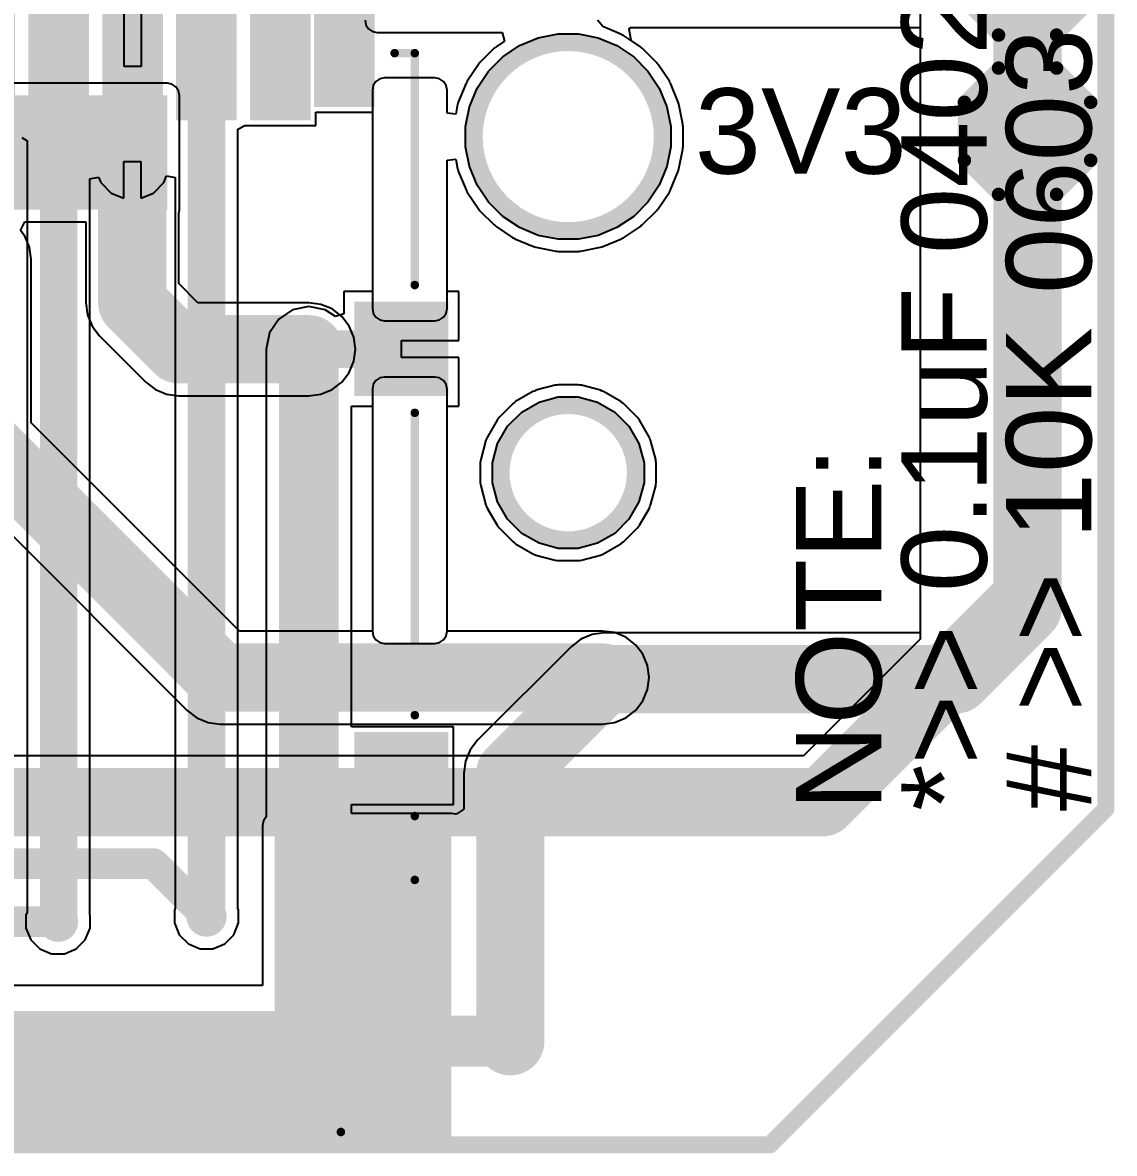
# Model space of a CAD drawing. Header units: millimetres. Extents: x -0.43 to 2.06, y -0.4 to 2.49.
# Drawn here: x 1.373 to 2.013, y -0.399 to 0.264 of the extents above; entities that cross this region are included whole.
import ezdxf

# ---------------------------------------------------------------- set-up
doc = ezdxf.new("R2010")
doc.units = ezdxf.units.MM
doc.header["$MEASUREMENT"] = 0
for name, color, linetype in [('BottomLayer', 5, 'Continuous'), ('Mechanical2', 216, 'Continuous'), ('MultiLayer', 9, 'Continuous'), ('TopLayer', 1, 'Continuous'), ('TopOverlay', 2, 'Continuous'), ('TopPaste', 8, 'Continuous'), ('TopSolder', 216, 'Continuous'), ('ViaHoleLayer', 16, 'Continuous')]:
    doc.layers.add(name, color=color, linetype=linetype)
doc.styles.add('Arial', font='', dxfattribs={"height": 0.2})
doc.styles.get('Arial').set_extended_font_data('Arial')

# ---------------------------------------------------------------- blocks, each defined once
blk = doc.blocks.new('TEST_POINT_30')
at = {"layer": 'TopLayer'}
blk.add_hatch(color=1, dxfattribs=at).paths.add_polyline_path([(0.015, 0.03), (-0.015, 0.03), (-0.03, 0.015), (-0.03, -0.015), (-0.015, -0.03), (0.015, -0.03), (0.03, -0.015), (0.03, 0.015)])
at = {"layer": 'TopPaste'}
blk.add_hatch(color=8, dxfattribs=at).paths.add_polyline_path([(0.015, 0.03), (-0.015, 0.03), (-0.03, 0.015), (-0.03, -0.015), (-0.015, -0.03), (0.015, -0.03), (0.03, -0.015), (0.03, 0.015)])
at = {"layer": 'TopSolder'}
blk.add_hatch(color=216, dxfattribs=at).paths.add_polyline_path([(0.017, 0.034), (-0.017, 0.034), (-0.034, 0.017), (-0.034, -0.017), (-0.017, -0.034), (0.017, -0.034), (0.034, -0.017), (0.034, 0.017)])
at = {"layer": 'TopOverlay', "const_width": 0.00787}
for points in [[(-0.037, 0.017), (-0.017, 0.037)], [(-0.017, 0.037), (0.017, 0.037)], [(-0.017, 0.037), (0.017, 0.037)], [(0.017, 0.037), (0.037, 0.017)], [(-0.037, -0.017), (-0.037, 0.017)], [(0.037, -0.017), (0.037, 0.017)], [(-0.037, -0.017), (-0.017, -0.037)], [(0.017, -0.037), (0.037, -0.017)], [(-0.017, -0.037), (0.017, -0.037)], [(-0.017, -0.037), (0.017, -0.037)]]:
    blk.add_lwpolyline(points, dxfattribs=at)
at = {"layer": 'TopOverlay', "const_width": 0.00394}
for points in [[(-0.01897, 0.037, 1), (-0.01503, 0.037, 1)], [(-0.01897, 0.037, 1), (-0.01503, 0.037, 1)], [(-0.01897, 0.037, 1), (-0.01503, 0.037, 1)], [(0.01503, 0.037, 1), (0.01897, 0.037, 1)], [(0.01503, 0.037, 1), (0.01897, 0.037, 1)], [(0.01503, 0.037, 1), (0.01897, 0.037, 1)], [(-0.03897, 0.017, 1), (-0.03503, 0.017, 1)], [(-0.03897, 0.017, 1), (-0.03503, 0.017, 1)], [(0.03503, 0.017, 1), (0.03897, 0.017, 1)], [(0.03503, 0.017, 1), (0.03897, 0.017, 1)], [(-0.03897, -0.017, 1), (-0.03503, -0.017, 1)], [(-0.03897, -0.017, 1), (-0.03503, -0.017, 1)], [(0.03503, -0.017, 1), (0.03897, -0.017, 1)], [(0.03503, -0.017, 1), (0.03897, -0.017, 1)], [(-0.01897, -0.037, 1), (-0.01503, -0.037, 1)], [(-0.01897, -0.037, 1), (-0.01503, -0.037, 1)], [(-0.01897, -0.037, 1), (-0.01503, -0.037, 1)], [(0.01503, -0.037, 1), (0.01897, -0.037, 1)], [(0.01503, -0.037, 1), (0.01897, -0.037, 1)], [(0.01503, -0.037, 1), (0.01897, -0.037, 1)]]:
    blk.add_lwpolyline(points, format="xyb", close=True, dxfattribs=at)
blk = doc.blocks.new('TEST_POINT_34')
at = {"layer": 'TopLayer'}
blk.add_hatch(color=1, dxfattribs=at).paths.add_polyline_path([(0.015, 0.03), (-0.015, 0.03), (-0.03, 0.015), (-0.03, -0.015), (-0.015, -0.03), (0.015, -0.03), (0.03, -0.015), (0.03, 0.015)])
at = {"layer": 'TopPaste'}
blk.add_hatch(color=8, dxfattribs=at).paths.add_polyline_path([(0.015, 0.03), (-0.015, 0.03), (-0.03, 0.015), (-0.03, -0.015), (-0.015, -0.03), (0.015, -0.03), (0.03, -0.015), (0.03, 0.015)])
at = {"layer": 'TopSolder'}
blk.add_hatch(color=216, dxfattribs=at).paths.add_polyline_path([(0.017, 0.034), (-0.017, 0.034), (-0.034, 0.017), (-0.034, -0.017), (-0.017, -0.034), (0.017, -0.034), (0.034, -0.017), (0.034, 0.017)])
at = {"layer": 'TopOverlay', "const_width": 0.00787}
for points in [[(-0.037, 0.017), (-0.017, 0.037)], [(-0.017, 0.037), (0.017, 0.037)], [(-0.017, 0.037), (0.017, 0.037)], [(0.017, 0.037), (0.037, 0.017)], [(-0.037, -0.017), (-0.037, 0.017)], [(0.037, -0.017), (0.037, 0.017)], [(-0.037, -0.017), (-0.017, -0.037)], [(0.017, -0.037), (0.037, -0.017)], [(-0.017, -0.037), (0.017, -0.037)], [(-0.017, -0.037), (0.017, -0.037)]]:
    blk.add_lwpolyline(points, dxfattribs=at)
at = {"layer": 'TopOverlay', "const_width": 0.00394}
for points in [[(-0.01897, 0.037, 1), (-0.01503, 0.037, 1)], [(-0.01897, 0.037, 1), (-0.01503, 0.037, 1)], [(-0.01897, 0.037, 1), (-0.01503, 0.037, 1)], [(0.01503, 0.037, 1), (0.01897, 0.037, 1)], [(0.01503, 0.037, 1), (0.01897, 0.037, 1)], [(0.01503, 0.037, 1), (0.01897, 0.037, 1)], [(-0.03897, 0.017, 1), (-0.03503, 0.017, 1)], [(-0.03897, 0.017, 1), (-0.03503, 0.017, 1)], [(0.03503, 0.017, 1), (0.03897, 0.017, 1)], [(0.03503, 0.017, 1), (0.03897, 0.017, 1)], [(-0.03897, -0.017, 1), (-0.03503, -0.017, 1)], [(-0.03897, -0.017, 1), (-0.03503, -0.017, 1)], [(0.03503, -0.017, 1), (0.03897, -0.017, 1)], [(0.03503, -0.017, 1), (0.03897, -0.017, 1)], [(-0.01897, -0.037, 1), (-0.01503, -0.037, 1)], [(-0.01897, -0.037, 1), (-0.01503, -0.037, 1)], [(-0.01897, -0.037, 1), (-0.01503, -0.037, 1)], [(0.01503, -0.037, 1), (0.01897, -0.037, 1)], [(0.01503, -0.037, 1), (0.01897, -0.037, 1)], [(0.01503, -0.037, 1), (0.01897, -0.037, 1)]]:
    blk.add_lwpolyline(points, format="xyb", close=True, dxfattribs=at)
blk = doc.blocks.new('DM3BT_DSF_PEJS_97')
at = {"layer": 'TopLayer'}
for points in [[(-0.20669, 0.32087), (-0.16732, 0.32087), (-0.16732, 0.26575), (-0.20669, 0.26575)], [(-0.12598, 0.26575), (-0.12598, 0.32087), (-0.09843, 0.32087), (-0.09843, 0.26575)], [(-0.08268, 0.26575), (-0.08268, 0.32087), (-0.05512, 0.32087), (-0.05512, 0.26575)], [(-0.03937, 0.26575), (-0.03937, 0.32087), (-0.01181, 0.32087), (-0.01181, 0.26575)], [(0.00394, 0.26575), (0.00394, 0.32087), (0.0315, 0.32087), (0.0315, 0.26575)], [(0.04724, 0.26575), (0.04724, 0.32087), (0.0748, 0.32087), (0.0748, 0.26575)], [(0.09055, 0.26575), (0.09055, 0.32087), (0.11811, 0.32087), (0.11811, 0.26575)], [(0.13386, 0.26575), (0.13386, 0.32087), (0.16142, 0.32087), (0.16142, 0.26575)], [(0.17717, 0.26575), (0.17717, 0.32087), (0.20472, 0.32087), (0.20472, 0.26575)], [(0.21457, 0.27362), (0.21457, 0.32087), (0.24213, 0.32087), (0.24213, 0.27362)], [(0.23819, 0.15157), (0.28543, 0.15157), (0.28543, 0.10433), (0.23819, 0.10433)], [(0.23819, -0.10039), (0.28543, -0.10039), (0.28543, -0.13189), (0.23819, -0.13189)], [(0.23819, -0.19488), (0.28543, -0.19488), (0.28543, -0.32087), (0.23819, -0.32087)], [(-0.29134, -0.25984), (-0.23228, -0.25984), (-0.23228, -0.33465), (-0.29134, -0.33465)]]:
    blk.add_hatch(color=1, dxfattribs=at).paths.add_polyline_path(points)
at = {"layer": 'TopPaste'}
for points in [[(-0.20669, 0.32087), (-0.16732, 0.32087), (-0.16732, 0.26575), (-0.20669, 0.26575)], [(-0.12598, 0.26575), (-0.12598, 0.32087), (-0.09843, 0.32087), (-0.09843, 0.26575)], [(-0.08268, 0.26575), (-0.08268, 0.32087), (-0.05512, 0.32087), (-0.05512, 0.26575)], [(-0.03937, 0.26575), (-0.03937, 0.32087), (-0.01181, 0.32087), (-0.01181, 0.26575)], [(0.00394, 0.26575), (0.00394, 0.32087), (0.0315, 0.32087), (0.0315, 0.26575)], [(0.04724, 0.26575), (0.04724, 0.32087), (0.0748, 0.32087), (0.0748, 0.26575)], [(0.09055, 0.26575), (0.09055, 0.32087), (0.11811, 0.32087), (0.11811, 0.26575)], [(0.13386, 0.26575), (0.13386, 0.32087), (0.16142, 0.32087), (0.16142, 0.26575)], [(0.17717, 0.26575), (0.17717, 0.32087), (0.20472, 0.32087), (0.20472, 0.26575)], [(0.21457, 0.27362), (0.21457, 0.32087), (0.24213, 0.32087), (0.24213, 0.27362)], [(0.23819, 0.15157), (0.28543, 0.15157), (0.28543, 0.10433), (0.23819, 0.10433)], [(0.23819, -0.10039), (0.28543, -0.10039), (0.28543, -0.13189), (0.23819, -0.13189)], [(0.23819, -0.19488), (0.28543, -0.19488), (0.28543, -0.32087), (0.23819, -0.32087)]]:
    blk.add_hatch(color=8, dxfattribs=at).paths.add_polyline_path(points)
at = {"layer": 'TopSolder'}
for points in [[(-0.21069, 0.32487), (-0.16332, 0.32487), (-0.16332, 0.26175), (-0.21069, 0.26175)], [(-0.12998, 0.26175), (-0.12998, 0.32487), (-0.09443, 0.32487), (-0.09443, 0.26175)], [(-0.08668, 0.26175), (-0.08668, 0.32487), (-0.05112, 0.32487), (-0.05112, 0.26175)], [(-0.04337, 0.26175), (-0.04337, 0.32487), (-0.00781, 0.32487), (-0.00781, 0.26175)], [(-0.00006, 0.26175), (-0.00006, 0.32487), (0.0355, 0.32487), (0.0355, 0.26175)], [(0.04324, 0.26175), (0.04324, 0.32487), (0.0788, 0.32487), (0.0788, 0.26175)], [(0.08655, 0.26175), (0.08655, 0.32487), (0.12211, 0.32487), (0.12211, 0.26175)], [(0.12986, 0.26175), (0.12986, 0.32487), (0.16542, 0.32487), (0.16542, 0.26175)], [(0.17317, 0.26175), (0.17317, 0.32487), (0.20872, 0.32487), (0.20872, 0.26175)], [(0.21057, 0.26962), (0.21057, 0.32487), (0.24613, 0.32487), (0.24613, 0.26962)], [(0.23419, 0.15557), (0.28943, 0.15557), (0.28943, 0.10033), (0.23419, 0.10033)], [(0.23419, -0.09639), (0.28943, -0.09639), (0.28943, -0.13589), (0.23419, -0.13589)], [(0.23419, -0.19088), (0.28943, -0.19088), (0.28943, -0.32487), (0.23419, -0.32487)], [(-0.29134, -0.25984), (-0.23228, -0.25984), (-0.23228, -0.33465), (-0.29134, -0.33465)]]:
    blk.add_hatch(color=216, dxfattribs=at).paths.add_polyline_path(points)
at = {"layer": 'TopLayer'}
for p, q in [((-0.29134, -0.33465), (-0.29134, -0.25984)), ((-0.29134, -0.25984), (-0.23228, -0.25984)), ((-0.23228, -0.25984), (-0.23228, -0.30906)), ((-0.23228, -0.30906), (-0.22638, -0.31496)), ((-0.22638, -0.31496), (-0.2126, -0.31496)), ((-0.2126, -0.31496), (-0.2126, -0.33465)), ((-0.2126, -0.33465), (-0.29134, -0.33465))]:
    blk.add_line(p, q, dxfattribs=at)
at = {"layer": 'TopOverlay', "const_width": 0.005}
for points in [[(-0.118, 0.333), (-0.113, 0.328)], [(-0.118, 0.333), (-0.108, 0.333)], [(-0.113, 0.328), (-0.108, 0.333)], [(-0.27559, 0.30118), (-0.22244, 0.30118)], [(-0.27559, -0.24409), (-0.27559, 0.30118)], [(0.25787, 0.30118), (0.26969, 0.30118)], [(0.26969, 0.16535), (0.26969, 0.30118)], [(0.26969, -0.08661), (0.26969, 0.09055)], [(0.26969, -0.18307), (0.26969, -0.14567)], [(-0.20079, -0.33071), (0.22638, -0.33071)]]:
    blk.add_lwpolyline(points, dxfattribs=at)
at = {"layer": 'TopOverlay', "const_width": 0.0025}
for points in [[(-0.11925, 0.333, 1), (-0.11675, 0.333, 1)], [(-0.11925, 0.333, 1), (-0.11675, 0.333, 1)], [(-0.10925, 0.333, 1), (-0.10675, 0.333, 1)], [(-0.10925, 0.333, 1), (-0.10675, 0.333, 1)], [(-0.11425, 0.328, 1), (-0.11175, 0.328, 1)], [(-0.11425, 0.328, 1), (-0.11175, 0.328, 1)], [(-0.27684, 0.30118, 1), (-0.27434, 0.30118, 1)], [(-0.27684, 0.30118, 1), (-0.27434, 0.30118, 1)], [(-0.22369, 0.30118, 1), (-0.22119, 0.30118, 1)], [(0.25662, 0.30118, 1), (0.25912, 0.30118, 1)], [(0.26844, 0.30118, 1), (0.27094, 0.30118, 1)], [(0.26844, 0.30118, 1), (0.27094, 0.30118, 1)], [(0.26844, 0.16535, 1), (0.27094, 0.16535, 1)], [(0.26844, 0.09055, 1), (0.27094, 0.09055, 1)], [(0.26844, -0.08661, 1), (0.27094, -0.08661, 1)], [(0.26844, -0.14567, 1), (0.27094, -0.14567, 1)], [(0.26844, -0.18307, 1), (0.27094, -0.18307, 1)], [(-0.27684, -0.24409, 1), (-0.27434, -0.24409, 1)], [(-0.20204, -0.33071, 1), (-0.19954, -0.33071, 1)], [(0.22513, -0.33071, 1), (0.22763, -0.33071, 1)]]:
    blk.add_lwpolyline(points, format="xyb", close=True, dxfattribs=at)

msp = doc.modelspace()

# ---------------------------------------------------------------- hatches: boundary and pattern name
at = {"layer": 'BottomLayer'}
msp.add_hatch(color=5, dxfattribs=at).paths.add_polyline_path([(1.064, 0.154), (1.458, 0.154), (1.458, 0.221), (1.064, 0.221)])
h = msp.add_hatch(color=5, dxfattribs=at)
edge = h.paths.add_edge_path()
edge.add_arc((1.43751, 0.18231), 0.01181, 0, 360)
h = msp.add_hatch(color=5, dxfattribs=at)
edge = h.paths.add_edge_path()
edge.add_arc((1.541, 0.07231), 0.01181, 0, 360)
h = msp.add_hatch(color=5, dxfattribs=at)
edge = h.paths.add_edge_path()
edge.add_arc((1.714, -0.121), 0.01181, 0, 360)
h = msp.add_hatch(color=5, dxfattribs=at)
edge = h.paths.add_edge_path()
edge.add_arc((1.394, -0.263), 0.01181, 0, 360)
h = msp.add_hatch(color=5, dxfattribs=at)
edge = h.paths.add_edge_path()
edge.add_arc((1.481, -0.26), 0.01181, 0, 360)
h = msp.add_hatch(color=5, dxfattribs=at)
edge = h.paths.add_edge_path()
edge.add_arc((1.659, -0.333), 0.01181, 0, 360)
at = {"layer": 'TopLayer'}
h = msp.add_hatch(color=1, dxfattribs=at)
edge = h.paths.add_edge_path()
edge.add_arc((1.43751, 0.18231), 0.01181, 0, 360)
h = msp.add_hatch(color=1, dxfattribs=at)
edge = h.paths.add_edge_path()
edge.add_arc((1.541, 0.07231), 0.01181, 0, 360)
h = msp.add_hatch(color=1, dxfattribs=at)
edge = h.paths.add_edge_path()
edge.add_arc((1.714, -0.121), 0.01181, 0, 360)
for points in [[(1.521, -0.39169), (1.62451, -0.39169), (1.62451, -0.20669), (1.521, -0.20669)], [(0.572, -0.391), (1.624, -0.391), (1.624, -0.31529), (0.572, -0.31529)]]:
    msp.add_hatch(color=1, dxfattribs=at).paths.add_polyline_path(points)
h = msp.add_hatch(color=1, dxfattribs=at)
edge = h.paths.add_edge_path()
edge.add_arc((1.394, -0.263), 0.01181, 0, 360)
h = msp.add_hatch(color=1, dxfattribs=at)
edge = h.paths.add_edge_path()
edge.add_arc((1.481, -0.26), 0.01181, 0, 360)
h = msp.add_hatch(color=1, dxfattribs=at)
edge = h.paths.add_edge_path()
edge.add_arc((1.659, -0.333), 0.01181, 0, 360)
at = {"layer": 'ViaHoleLayer'}
h = msp.add_hatch(color=16, dxfattribs=at)
edge = h.paths.add_edge_path()
edge.add_arc((1.43751, 0.18231), 0.00591, 0, 360)
h = msp.add_hatch(color=16, dxfattribs=at)
edge = h.paths.add_edge_path()
edge.add_arc((1.541, 0.07231), 0.00591, 0, 360)
h = msp.add_hatch(color=16, dxfattribs=at)
edge = h.paths.add_edge_path()
edge.add_arc((1.714, -0.121), 0.00591, 0, 360)
h = msp.add_hatch(color=16, dxfattribs=at)
edge = h.paths.add_edge_path()
edge.add_arc((1.394, -0.263), 0.00591, 0, 360)
h = msp.add_hatch(color=16, dxfattribs=at)
edge = h.paths.add_edge_path()
edge.add_arc((1.481, -0.26), 0.00591, 0, 360)
h = msp.add_hatch(color=16, dxfattribs=at)
edge = h.paths.add_edge_path()
edge.add_arc((1.659, -0.333), 0.00591, 0, 360)

# ---------------------------------------------------------------- linework, layer by layer
at = {"layer": 'BottomLayer'}
for p, q in [((1.899, 0.44486), (1.899, -0.09749)), ((1.57386, 0.265), (1.57441, 0.26227)), ((1.71318, 0.26127), (1.71014, 0.265)), ((1.57441, 0.26227), (1.57595, 0.25995)), ((1.57595, 0.25995), (1.57827, 0.25841)), ((1.57827, 0.25841), (1.581, 0.25786)), ((1.72413, 0.25673), (1.71318, 0.26127)), ((1.581, 0.25786), (1.65414, 0.25786)), ((1.65566, 0.25286), (1.65062, 0.24949)), ((1.65414, 0.25786), (1.65566, 0.25286)), ((1.72471, 0.25634), (1.72413, 0.25673)), ((1.72536, 0.25607), (1.72471, 0.25634)), ((1.73521, 0.24949), (1.72536, 0.25607)), ((1.64953, 0.24861), (1.64116, 0.24023)), ((1.65012, 0.249), (1.64953, 0.24861)), ((1.65062, 0.24949), (1.65012, 0.249)), ((1.73571, 0.249), (1.73521, 0.24949)), ((1.73629, 0.24861), (1.73571, 0.249)), ((1.74467, 0.24023), (1.73629, 0.24861)), ((1.64027, 0.23915), (1.63369, 0.2293)), ((1.64077, 0.23965), (1.64027, 0.23915)), ((1.64116, 0.24023), (1.64077, 0.23965)), ((1.74506, 0.23965), (1.74467, 0.24023)), ((1.74556, 0.23915), (1.74506, 0.23965)), ((1.75214, 0.2293), (1.74556, 0.23915)), ((1.458, 0.22814), (1.064, 0.22814)), ((1.46073, 0.22759), (1.458, 0.22814)), ((1.46305, 0.22605), (1.46073, 0.22759)), ((1.46459, 0.22373), (1.46305, 0.22605)), ((1.5787, 0.22681), (1.57815, 0.22408)), ((1.58024, 0.22913), (1.5787, 0.22681)), ((1.58256, 0.23067), (1.58024, 0.22913)), ((1.58529, 0.23122), (1.58256, 0.23067)), ((1.61482, 0.23122), (1.58529, 0.23122)), ((1.61755, 0.23067), (1.61482, 0.23122)), ((1.61987, 0.22913), (1.61755, 0.23067)), ((1.62141, 0.22681), (1.61987, 0.22913)), ((1.62196, 0.22408), (1.62141, 0.22681)), ((1.63303, 0.22807), (1.6285, 0.21712)), ((1.63342, 0.22865), (1.63303, 0.22807)), ((1.63369, 0.2293), (1.63342, 0.22865)), ((1.75241, 0.22865), (1.75214, 0.2293)), ((1.7528, 0.22807), (1.75241, 0.22865)), ((1.75733, 0.21712), (1.7528, 0.22807)), ((1.46514, 0.221), (1.46459, 0.22373)), ((1.46514, 0.154), (1.46514, 0.221)), ((1.57815, 0.22408), (1.57815, 0.09613)), ((1.62196, 0.21057), (1.62196, 0.22408)), ((1.62809, 0.21578), (1.62696, 0.21008)), ((1.62836, 0.21643), (1.62809, 0.21578)), ((1.6285, 0.21712), (1.62836, 0.21643)), ((1.75747, 0.21643), (1.75733, 0.21712)), ((1.75774, 0.21578), (1.75747, 0.21643)), ((1.76005, 0.20417), (1.75774, 0.21578)), ((1.62696, 0.21008), (1.62196, 0.21057)), ((1.76005, 0.20346), (1.76005, 0.20417)), ((1.76018, 0.20277), (1.76005, 0.20346)), ((1.76018, 0.19093), (1.76018, 0.20277)), ((1.75774, 0.17792), (1.76005, 0.18954)), ((1.76005, 0.19024), (1.76018, 0.19093)), ((1.76005, 0.18954), (1.76005, 0.19024)), ((1.62196, 0.18313), (1.62696, 0.18362)), ((1.62196, 0.09613), (1.62196, 0.18313)), ((1.62696, 0.18362), (1.62809, 0.17792)), ((1.62809, 0.17792), (1.62836, 0.17727)), ((1.62836, 0.17727), (1.6285, 0.17658)), ((1.6285, 0.17658), (1.63303, 0.16564)), ((1.7528, 0.16564), (1.75733, 0.17658)), ((1.75733, 0.17658), (1.75747, 0.17727)), ((1.75747, 0.17727), (1.75774, 0.17792)), ((1.63303, 0.16564), (1.63342, 0.16505)), ((1.75241, 0.16505), (1.7528, 0.16564)), ((1.63342, 0.16505), (1.63369, 0.1644)), ((1.63369, 0.1644), (1.64027, 0.15455)), ((1.74556, 0.15455), (1.75214, 0.1644)), ((1.75214, 0.1644), (1.75241, 0.16505)), ((1.46474, 0.15203), (1.46514, 0.154)), ((1.64027, 0.15455), (1.64077, 0.15406)), ((1.64077, 0.15406), (1.64116, 0.15347)), ((1.64116, 0.15347), (1.64953, 0.1451)), ((1.73629, 0.1451), (1.74467, 0.15347)), ((1.74467, 0.15347), (1.74506, 0.15406)), ((1.74506, 0.15406), (1.74556, 0.15455)), ((1.37209, 0.14186), (1.37456, 0.14686)), ((1.37456, 0.14686), (1.41028, 0.14686)), ((1.41028, 0.14686), (1.41028, 0.09949)), ((1.46474, 0.11077), (1.46474, 0.15203)), ((1.37458, 0.13862), (1.37209, 0.14186)), ((1.64953, 0.1451), (1.65012, 0.1447)), ((1.65012, 0.1447), (1.65062, 0.14421)), ((1.65062, 0.14421), (1.66046, 0.13763)), ((1.72536, 0.13763), (1.73521, 0.14421)), ((1.73521, 0.14421), (1.73571, 0.1447)), ((1.73571, 0.1447), (1.73629, 0.1451)), ((1.37731, 0.13205), (1.37458, 0.13862)), ((1.66046, 0.13763), (1.66111, 0.13736)), ((1.66111, 0.13736), (1.6617, 0.13697)), ((1.6617, 0.13697), (1.67264, 0.13243)), ((1.71318, 0.13243), (1.72413, 0.13697)), ((1.72413, 0.13697), (1.72471, 0.13736)), ((1.72471, 0.13736), (1.72536, 0.13763)), ((1.37823, 0.125), (1.37731, 0.13205)), ((1.67264, 0.13243), (1.67333, 0.1323)), ((1.67333, 0.1323), (1.67398, 0.13203)), ((1.67398, 0.13203), (1.6856, 0.12972)), ((1.6856, 0.12972), (1.6863, 0.12972)), ((1.6863, 0.12972), (1.68699, 0.12958)), ((1.68699, 0.12958), (1.69884, 0.12958)), ((1.69884, 0.12958), (1.69953, 0.12972)), ((1.69953, 0.12972), (1.70023, 0.12972)), ((1.70023, 0.12972), (1.71185, 0.13203)), ((1.71185, 0.13203), (1.7125, 0.1323)), ((1.7125, 0.1323), (1.71318, 0.13243)), ((1.37823, 0.02928), (1.37823, 0.125)), ((1.47597, 0.09954), (1.46474, 0.11077)), ((1.41028, 0.09949), (1.41121, 0.09244)), ((1.541, 0.09954), (1.47597, 0.09954)), ((1.54805, 0.09861), (1.541, 0.09954)), ((1.55462, 0.09589), (1.54805, 0.09861)), ((1.56026, 0.09156), (1.55462, 0.09589)), ((1.57815, 0.09613), (1.5787, 0.09339)), ((1.5787, 0.09339), (1.58024, 0.09108)), ((1.61987, 0.09108), (1.62141, 0.09339)), ((1.62141, 0.09339), (1.62196, 0.09613)), ((1.41121, 0.09244), (1.41393, 0.08587)), ((1.56458, 0.08592), (1.56026, 0.09156)), ((1.58024, 0.09108), (1.58256, 0.08953)), ((1.58256, 0.08953), (1.58529, 0.08899)), ((1.58529, 0.08899), (1.61482, 0.08899)), ((1.61482, 0.08899), (1.61755, 0.08953)), ((1.61755, 0.08953), (1.61987, 0.09108)), ((1.41393, 0.08587), (1.41826, 0.08023)), ((1.41826, 0.08023), (1.44544, 0.05305)), ((1.56731, 0.07936), (1.56458, 0.08592)), ((1.56823, 0.07231), (1.56731, 0.07936)), ((1.56731, 0.06526), (1.56823, 0.07231)), ((1.56458, 0.05869), (1.56731, 0.06526)), ((1.44544, 0.05305), (1.45108, 0.04872)), ((1.55462, 0.04872), (1.56026, 0.05305)), ((1.56026, 0.05305), (1.56458, 0.05869)), ((1.58024, 0.05393), (1.5787, 0.05161)), ((1.58256, 0.05548), (1.58024, 0.05393)), ((1.58529, 0.05602), (1.58256, 0.05548)), ((1.61482, 0.05602), (1.58529, 0.05602)), ((1.61755, 0.05548), (1.61482, 0.05602)), ((1.61987, 0.05393), (1.61755, 0.05548)), ((1.62141, 0.05161), (1.61987, 0.05393)), ((1.45108, 0.04872), (1.45764, 0.046)), ((1.54805, 0.046), (1.55462, 0.04872)), ((1.5787, 0.05161), (1.57815, 0.04888)), ((1.57815, 0.04888), (1.57815, -0.09277)), ((1.62196, 0.04888), (1.62141, 0.05161)), ((1.62196, -0.09277), (1.62196, 0.04888)), ((1.67221, 0.04754), (1.66209, 0.0417)), ((1.6731, 0.04784), (1.67221, 0.04754)), ((1.67393, 0.04825), (1.6731, 0.04784)), ((1.68522, 0.05128), (1.67393, 0.04825)), ((1.68615, 0.05134), (1.68522, 0.05128)), ((1.68707, 0.05152), (1.68615, 0.05134)), ((1.69876, 0.05152), (1.68707, 0.05152)), ((1.69967, 0.05134), (1.69876, 0.05152)), ((1.7006, 0.05128), (1.69967, 0.05134)), ((1.71189, 0.04825), (1.7006, 0.05128)), ((1.71273, 0.04784), (1.71189, 0.04825)), ((1.71361, 0.04754), (1.71273, 0.04784)), ((1.72373, 0.0417), (1.71361, 0.04754)), ((1.45764, 0.046), (1.46469, 0.04507)), ((1.46469, 0.04507), (1.541, 0.04507)), ((1.541, 0.04507), (1.54805, 0.046)), ((1.66061, 0.04056), (1.65235, 0.0323)), ((1.66139, 0.04108), (1.66061, 0.04056)), ((1.66209, 0.0417), (1.66139, 0.04108)), ((1.72444, 0.04108), (1.72373, 0.0417)), ((1.72521, 0.04056), (1.72444, 0.04108)), ((1.73348, 0.0323), (1.72521, 0.04056)), ((1.50028, -0.09277), (1.37823, 0.02928)), ((1.65122, 0.03082), (1.64537, 0.0207)), ((1.65183, 0.03152), (1.65122, 0.03082)), ((1.65235, 0.0323), (1.65183, 0.03152)), ((1.734, 0.03152), (1.73348, 0.0323)), ((1.73461, 0.03082), (1.734, 0.03152)), ((1.74045, 0.0207), (1.73461, 0.03082)), ((1.64537, 0.0207), (1.64507, 0.01982)), ((1.74075, 0.01982), (1.74045, 0.0207)), ((1.64466, 0.01898), (1.64163, 0.00769)), ((1.64507, 0.01982), (1.64466, 0.01898)), ((1.74117, 0.01898), (1.74075, 0.01982)), ((1.74419, 0.00769), (1.74117, 0.01898)), ((1.64157, 0.00676), (1.64139, 0.00584)), ((1.64163, 0.00769), (1.64157, 0.00676)), ((1.74425, 0.00676), (1.74419, 0.00769)), ((1.74444, 0.00584), (1.74425, 0.00676)), ((1.64139, 0.00584), (1.64139, -0.00584)), ((1.74444, -0.00584), (1.74444, 0.00584)), ((1.33174, -0.00126), (1.46974, -0.13926)), ((1.64139, -0.00584), (1.64157, -0.00676)), ((1.74425, -0.00676), (1.74444, -0.00584)), ((1.64157, -0.00676), (1.64163, -0.00769)), ((1.64163, -0.00769), (1.64466, -0.01898)), ((1.74117, -0.01898), (1.74419, -0.00769)), ((1.74419, -0.00769), (1.74425, -0.00676)), ((1.64466, -0.01898), (1.64507, -0.01982)), ((1.64507, -0.01982), (1.64537, -0.0207)), ((1.74045, -0.0207), (1.74075, -0.01982)), ((1.74075, -0.01982), (1.74117, -0.01898)), ((1.64537, -0.0207), (1.65122, -0.03082)), ((1.73461, -0.03082), (1.74045, -0.0207)), ((1.65122, -0.03082), (1.65183, -0.03152)), ((1.65183, -0.03152), (1.65235, -0.0323)), ((1.65235, -0.0323), (1.66061, -0.04056)), ((1.72521, -0.04056), (1.73348, -0.0323)), ((1.73348, -0.0323), (1.734, -0.03152)), ((1.734, -0.03152), (1.73461, -0.03082)), ((1.66061, -0.04056), (1.66139, -0.04108)), ((1.66139, -0.04108), (1.66209, -0.0417)), ((1.66209, -0.0417), (1.67221, -0.04754)), ((1.71361, -0.04754), (1.72374, -0.0417)), ((1.72374, -0.0417), (1.72444, -0.04108)), ((1.72444, -0.04108), (1.72521, -0.04056)), ((1.67221, -0.04754), (1.6731, -0.04784)), ((1.6731, -0.04784), (1.67393, -0.04825)), ((1.67393, -0.04825), (1.68522, -0.05128)), ((1.68522, -0.05128), (1.68615, -0.05134)), ((1.68615, -0.05134), (1.68707, -0.05152)), ((1.68707, -0.05152), (1.69876, -0.05152)), ((1.69876, -0.05152), (1.69967, -0.05134)), ((1.69967, -0.05134), (1.7006, -0.05128)), ((1.7006, -0.05128), (1.71189, -0.04825)), ((1.71189, -0.04825), (1.71273, -0.04784)), ((1.71273, -0.04784), (1.71361, -0.04754)), ((1.57815, -0.09277), (1.50028, -0.09277)), ((1.713, -0.09277), (1.62196, -0.09277)), ((1.72005, -0.09369), (1.713, -0.09277)), ((1.72662, -0.09642), (1.72005, -0.09369)), ((1.73226, -0.10074), (1.72662, -0.09642)), ((1.899, -0.09749), (1.83072, -0.16577)), ((1.73658, -0.10638), (1.73226, -0.10074)), ((1.73931, -0.11295), (1.73658, -0.10638)), ((1.74023, -0.12), (1.73931, -0.11295)), ((1.73931, -0.12705), (1.74023, -0.12)), ((1.73658, -0.13362), (1.73931, -0.12705)), ((1.73226, -0.13926), (1.73658, -0.13362)), ((1.46974, -0.13926), (1.47538, -0.14358)), ((1.47538, -0.14358), (1.48195, -0.14631)), ((1.72005, -0.14631), (1.72662, -0.14358)), ((1.72662, -0.14358), (1.73226, -0.13926)), ((1.48195, -0.14631), (1.489, -0.14723)), ((1.489, -0.14723), (1.713, -0.14723)), ((1.713, -0.14723), (1.72005, -0.14631)), ((1.83072, -0.16577), (0.8229, -0.16577))]:
    msp.add_line(p, q, dxfattribs=at)
for points, const_width in [([(1.962, -0.073), (1.962, 0.293)], 0.04), ([(1.15151, 0.18231), (1.43751, 0.18231)], 0.04), ([(1.43751, 0.09949), (1.43751, 0.18231)], 0.04), ([(1.43751, 0.09949), (1.46469, 0.07231)], 0.04), ([(1.46469, 0.07231), (1.541, 0.07231)], 0.04), ([(1.351, 0.018), (1.489, -0.12)], 0.04), ([(1.842, -0.193), (1.962, -0.073)], 0.04), ([(1.489, -0.12), (1.713, -0.12)], 0.04), ([(1.713, -0.12), (1.714, -0.121)], 0.025), ([(0.728, -0.193), (1.842, -0.193)], 0.04), ([(0.59383, -0.229), (1.45, -0.229)], 0.018), ([(1.45, -0.229), (1.481, -0.26)], 0.018), ([(0.583, -0.263), (1.394, -0.263)], 0.018), ([(0.375, -0.333), (1.659, -0.333)], 0.03)]:
    msp.add_lwpolyline(points, dxfattribs=dict(at, const_width=const_width))
for points, const_width in [([(1.42751, 0.18231, 1), (1.44751, 0.18231, 1)], 0.02), ([(1.42751, 0.18231, 1), (1.44751, 0.18231, 1)], 0.02), ([(1.42751, 0.09949, 1), (1.44751, 0.09949, 1)], 0.02), ([(1.42751, 0.09949, 1), (1.44751, 0.09949, 1)], 0.02), ([(1.45469, 0.07231, 1), (1.47469, 0.07231, 1)], 0.02), ([(1.45469, 0.07231, 1), (1.47469, 0.07231, 1)], 0.02), ([(1.531, 0.07231, 1), (1.551, 0.07231, 1)], 0.02), ([(1.952, -0.073, 1), (1.972, -0.073, 1)], 0.02), ([(1.952, -0.073, 1), (1.972, -0.073, 1)], 0.02), ([(1.479, -0.12, 1), (1.499, -0.12, 1)], 0.02), ([(1.479, -0.12, 1), (1.499, -0.12, 1)], 0.02), ([(1.703, -0.12, 1), (1.723, -0.12, 1)], 0.02), ([(1.70675, -0.12, 1), (1.71925, -0.12, 1)], 0.0125), ([(1.70775, -0.121, 1), (1.72025, -0.121, 1)], 0.0125), ([(1.832, -0.193, 1), (1.852, -0.193, 1)], 0.02), ([(1.832, -0.193, 1), (1.852, -0.193, 1)], 0.02), ([(1.4455, -0.229, 1), (1.4545, -0.229, 1)], 0.009), ([(1.4455, -0.229, 1), (1.4545, -0.229, 1)], 0.009), ([(1.4765, -0.26, 1), (1.4855, -0.26, 1)], 0.009), ([(1.3895, -0.263, 1), (1.3985, -0.263, 1)], 0.009), ([(1.6515, -0.333, 1), (1.6665, -0.333, 1)], 0.015)]:
    msp.add_lwpolyline(points, format="xyb", close=True, dxfattribs=dict(at, const_width=const_width))
at = {"layer": 'Mechanical2', "const_width": 0.01}
for points in [[(2.00787, -0.19685), (2.00787, 2.48032)], [(1.81102, -0.3937), (2.00787, -0.19685)], [(0, -0.3937), (1.81102, -0.3937)]]:
    msp.add_lwpolyline(points, dxfattribs=at)
for points in [[(1.6378, 0.19685, -1), (1.74803, 0.19685)], [(1.74803, 0.19685, -1), (1.6378, 0.19685)], [(1.65354, 0, -1), (1.73228, 0)], [(1.73228, 0, -1), (1.65354, 0)]]:
    msp.add_lwpolyline(points, format="xyb", dxfattribs=at)
at = {"layer": 'Mechanical2', "const_width": 0.005}
for points in [[(1.6353, 0.19685, 1), (1.6403, 0.19685, 1)], [(1.6353, 0.19685, 1), (1.6403, 0.19685, 1)], [(1.74553, 0.19685, 1), (1.75053, 0.19685, 1)], [(1.74553, 0.19685, 1), (1.75053, 0.19685, 1)], [(1.65104, 0, 1), (1.65604, 0, 1)], [(1.65104, 0, 1), (1.65604, 0, 1)], [(1.72978, 0, 1), (1.73478, 0, 1)], [(1.72978, 0, 1), (1.73478, 0, 1)], [(2.00537, -0.19685, 1), (2.01037, -0.19685, 1)], [(2.00537, -0.19685, 1), (2.01037, -0.19685, 1)], [(1.80852, -0.3937, 1), (1.81352, -0.3937, 1)], [(1.80852, -0.3937, 1), (1.81352, -0.3937, 1)]]:
    msp.add_lwpolyline(points, format="xyb", close=True, dxfattribs=at)
at = {"layer": 'MultiLayer'}
for p, q in [((1.66443, 0.25014), (1.67537, 0.25467)), ((1.67537, 0.25467), (1.68699, 0.25698)), ((1.68699, 0.25698), (1.69884, 0.25698)), ((1.69884, 0.25698), (1.71045, 0.25467)), ((1.71045, 0.25467), (1.7214, 0.25014)), ((1.65458, 0.24356), (1.66443, 0.25014)), ((1.7214, 0.25014), (1.73125, 0.24356)), ((1.6462, 0.23518), (1.65458, 0.24356)), ((1.73125, 0.24356), (1.73962, 0.23518)), ((1.63962, 0.22533), (1.6462, 0.23518)), ((1.73962, 0.23518), (1.7462, 0.22533)), ((1.63509, 0.21439), (1.63962, 0.22533)), ((1.7462, 0.22533), (1.75074, 0.21439)), ((1.63278, 0.20277), (1.63509, 0.21439)), ((1.75074, 0.21439), (1.75305, 0.20277)), ((1.63278, 0.19685), (1.63278, 0.20277)), ((1.75305, 0.20277), (1.75305, 0.19685)), ((1.63278, 0.19685), (1.63278, 0.19685)), ((1.63278, 0.19093), (1.63278, 0.19685)), ((1.75305, 0.19685), (1.75305, 0.19093)), ((1.63509, 0.17931), (1.63278, 0.19093)), ((1.75305, 0.19093), (1.75074, 0.17931)), ((1.63962, 0.16837), (1.63509, 0.17931)), ((1.75074, 0.17931), (1.7462, 0.16837)), ((1.6462, 0.15852), (1.63962, 0.16837)), ((1.7462, 0.16837), (1.73962, 0.15852)), ((1.65458, 0.15014), (1.6462, 0.15852)), ((1.73962, 0.15852), (1.73125, 0.15014)), ((1.66443, 0.14356), (1.65458, 0.15014)), ((1.73125, 0.15014), (1.7214, 0.14356)), ((1.67537, 0.13903), (1.66443, 0.14356)), ((1.7214, 0.14356), (1.71045, 0.13903)), ((1.68699, 0.13672), (1.67537, 0.13903)), ((1.69884, 0.13672), (1.68699, 0.13672)), ((1.71045, 0.13903), (1.69884, 0.13672)), ((1.66566, 0.03552), (1.67578, 0.04136)), ((1.67578, 0.04136), (1.68707, 0.04439)), ((1.68707, 0.04439), (1.69876, 0.04439)), ((1.69876, 0.04439), (1.71005, 0.04136)), ((1.71005, 0.04136), (1.72017, 0.03552)), ((1.6574, 0.02725), (1.66566, 0.03552)), ((1.72017, 0.03552), (1.72843, 0.02725)), ((1.65155, 0.01713), (1.6574, 0.02725)), ((1.72843, 0.02725), (1.73427, 0.01713)), ((1.64853, 0.00584), (1.65155, 0.01713)), ((1.73427, 0.01713), (1.7373, 0.00584)), ((1.64853, 0), (1.64853, 0.00584)), ((1.64853, 0), (1.64853, 0)), ((1.64853, -0.00584), (1.64853, 0)), ((1.7373, 0.00584), (1.7373, 0)), ((1.7373, 0), (1.7373, -0.00584)), ((1.65155, -0.01713), (1.64853, -0.00584)), ((1.7373, -0.00584), (1.73427, -0.01713)), ((1.6574, -0.02725), (1.65155, -0.01713)), ((1.73427, -0.01713), (1.72843, -0.02725)), ((1.66566, -0.03552), (1.6574, -0.02725)), ((1.72843, -0.02725), (1.72017, -0.03552)), ((1.67578, -0.04136), (1.66566, -0.03552)), ((1.72017, -0.03552), (1.71005, -0.04136)), ((1.68707, -0.04439), (1.67578, -0.04136)), ((1.69876, -0.04439), (1.68707, -0.04439)), ((1.71005, -0.04136), (1.69876, -0.04439))]:
    msp.add_line(p, q, dxfattribs=at)
at = {"layer": 'TopLayer'}
for p, q in [((1.43265, 0.23786), (1.43265, 0.27542)), ((1.44265, 0.27542), (1.44265, 0.23786)), ((1.72864, 0.25989), (1.72928, 0.26072)), ((1.72971, 0.25317), (1.72864, 0.25989)), ((1.72928, 0.26072), (1.899, 0.26072)), ((1.899, 0.26072), (1.899, -0.09377)), ((1.73521, 0.24949), (1.72971, 0.25317)), ((1.73571, 0.249), (1.73521, 0.24949)), ((1.73629, 0.24861), (1.73571, 0.249)), ((1.74467, 0.24023), (1.73629, 0.24861)), ((1.74506, 0.23965), (1.74467, 0.24023)), ((1.74556, 0.23915), (1.74506, 0.23965)), ((1.75214, 0.2293), (1.74556, 0.23915)), ((1.44265, 0.23786), (1.43265, 0.23786)), ((1.75241, 0.22865), (1.75214, 0.2293)), ((1.7528, 0.22807), (1.75241, 0.22865)), ((1.75733, 0.21712), (1.7528, 0.22807)), ((1.75747, 0.21643), (1.75733, 0.21712)), ((1.75774, 0.21578), (1.75747, 0.21643)), ((1.76005, 0.20417), (1.75774, 0.21578)), ((1.54505, 0.2033), (1.54505, 0.21117)), ((1.54505, 0.21117), (1.57815, 0.21117)), ((1.57815, 0.21117), (1.57815, 0.10613)), ((1.49931, 0.20131), (1.50349, 0.2033)), ((1.49931, -0.25506), (1.49931, 0.20131)), ((1.50349, 0.2033), (1.54505, 0.2033)), ((1.76005, 0.20346), (1.76005, 0.20417)), ((1.76018, 0.20277), (1.76005, 0.20346)), ((1.76018, 0.19093), (1.76018, 0.20277)), ((1.3728, 0.19626), (1.37599, 0.19439)), ((1.37599, 0.19439), (1.37599, -0.25732)), ((1.75774, 0.17792), (1.76005, 0.18954)), ((1.76005, 0.19024), (1.76018, 0.19093)), ((1.76005, 0.18954), (1.76005, 0.19024)), ((1.43251, 0.16077), (1.43251, 0.18231)), ((1.43251, 0.18231), (1.44251, 0.18231)), ((1.44251, 0.18231), (1.44251, 0.16077)), ((1.62196, 0.18313), (1.62696, 0.18362)), ((1.62196, 0.10613), (1.62196, 0.18313)), ((1.62696, 0.18362), (1.62809, 0.17792)), ((1.4127, 0.17215), (1.4177, 0.17314)), ((1.4177, 0.17314), (1.41902, 0.16995)), ((1.456, 0.16995), (1.45761, 0.17383)), ((1.45761, 0.17383), (1.46261, 0.17283)), ((1.46261, 0.17283), (1.46261, -0.25525)), ((1.62809, 0.17792), (1.62836, 0.17727)), ((1.62836, 0.17727), (1.6285, 0.17658)), ((1.6285, 0.17658), (1.63303, 0.16564)), ((1.7528, 0.16564), (1.75733, 0.17658)), ((1.75733, 0.17658), (1.75747, 0.17727)), ((1.75747, 0.17727), (1.75774, 0.17792)), ((1.4127, -0.25899), (1.4127, 0.17215)), ((1.41902, 0.16995), (1.42516, 0.16382)), ((1.44987, 0.16382), (1.456, 0.16995)), ((1.63303, 0.16564), (1.63342, 0.16505)), ((1.75241, 0.16505), (1.7528, 0.16564)), ((1.42516, 0.16382), (1.43251, 0.16077)), ((1.44251, 0.16077), (1.44987, 0.16382)), ((1.63342, 0.16505), (1.63369, 0.1644)), ((1.63369, 0.1644), (1.64027, 0.15455)), ((1.74556, 0.15455), (1.75214, 0.1644)), ((1.75214, 0.1644), (1.75241, 0.16505)), ((1.64027, 0.15455), (1.64077, 0.15406)), ((1.64077, 0.15406), (1.64116, 0.15347)), ((1.64116, 0.15347), (1.64953, 0.1451)), ((1.73629, 0.1451), (1.74467, 0.15347)), ((1.74467, 0.15347), (1.74506, 0.15406)), ((1.74506, 0.15406), (1.74556, 0.15455)), ((1.64953, 0.1451), (1.65012, 0.1447)), ((1.65012, 0.1447), (1.65062, 0.14421)), ((1.65062, 0.14421), (1.66046, 0.13763)), ((1.72536, 0.13763), (1.73521, 0.14421)), ((1.73521, 0.14421), (1.73571, 0.1447)), ((1.73571, 0.1447), (1.73629, 0.1451)), ((1.66046, 0.13763), (1.66111, 0.13736)), ((1.66111, 0.13736), (1.6617, 0.13697)), ((1.6617, 0.13697), (1.67264, 0.13243)), ((1.71318, 0.13243), (1.72413, 0.13697)), ((1.72413, 0.13697), (1.72471, 0.13736)), ((1.72471, 0.13736), (1.72536, 0.13763)), ((1.67264, 0.13243), (1.67333, 0.1323)), ((1.67333, 0.1323), (1.67398, 0.13203)), ((1.67398, 0.13203), (1.6856, 0.12972)), ((1.6856, 0.12972), (1.6863, 0.12972)), ((1.6863, 0.12972), (1.68699, 0.12958)), ((1.68699, 0.12958), (1.69884, 0.12958)), ((1.69884, 0.12958), (1.69953, 0.12972)), ((1.69953, 0.12972), (1.70023, 0.12972)), ((1.70023, 0.12972), (1.71185, 0.13203)), ((1.71185, 0.13203), (1.7125, 0.1323)), ((1.7125, 0.1323), (1.71318, 0.13243)), ((1.57815, 0.10613), (1.56151, 0.10613)), ((1.56151, 0.10613), (1.56151, 0.09305)), ((1.62876, 0.10613), (1.62196, 0.10613)), ((1.62876, 0.0775), (1.62876, 0.10613)), ((1.53144, 0.09539), (1.52334, 0.08997)), ((1.541, 0.09729), (1.53144, 0.09539)), ((1.55056, 0.09539), (1.541, 0.09729)), ((1.55651, 0.09141), (1.55056, 0.09539)), ((1.56151, 0.09305), (1.55651, 0.09141)), ((1.52334, 0.08997), (1.51792, 0.08187)), ((1.51792, 0.08187), (1.51602, 0.07231)), ((1.59513, 0.0675), (1.59513, 0.0775)), ((1.59513, 0.0775), (1.62876, 0.0775)), ((1.51602, 0.07231), (1.51602, -0.2016)), ((1.62876, 0.0675), (1.59513, 0.0675)), ((1.62876, 0.03888), (1.62876, 0.0675)), ((1.67221, 0.04754), (1.66209, 0.0417)), ((1.6731, 0.04784), (1.67221, 0.04754)), ((1.67393, 0.04825), (1.6731, 0.04784)), ((1.68522, 0.05128), (1.67393, 0.04825)), ((1.68615, 0.05134), (1.68522, 0.05128)), ((1.68707, 0.05152), (1.68615, 0.05134)), ((1.69876, 0.05152), (1.68707, 0.05152)), ((1.69967, 0.05134), (1.69876, 0.05152)), ((1.7006, 0.05128), (1.69967, 0.05134)), ((1.71189, 0.04825), (1.7006, 0.05128)), ((1.71273, 0.04784), (1.71189, 0.04825)), ((1.71361, 0.04754), (1.71273, 0.04784)), ((1.72373, 0.0417), (1.71361, 0.04754)), ((1.66061, 0.04056), (1.65235, 0.0323)), ((1.66139, 0.04108), (1.66061, 0.04056)), ((1.66209, 0.0417), (1.66139, 0.04108)), ((1.72444, 0.04108), (1.72373, 0.0417)), ((1.72521, 0.04056), (1.72444, 0.04108)), ((1.73348, 0.0323), (1.72521, 0.04056)), ((1.56598, -0.14884), (1.56598, 0.03888)), ((1.56598, 0.03888), (1.57815, 0.03888)), ((1.57815, 0.03888), (1.57815, -0.09285)), ((1.62196, -0.09285), (1.62196, 0.03888)), ((1.62196, 0.03888), (1.62876, 0.03888)), ((1.65122, 0.03082), (1.64537, 0.0207)), ((1.65183, 0.03152), (1.65122, 0.03082)), ((1.65235, 0.0323), (1.65183, 0.03152)), ((1.734, 0.03152), (1.73348, 0.0323)), ((1.73461, 0.03082), (1.734, 0.03152)), ((1.74045, 0.0207), (1.73461, 0.03082)), ((1.64537, 0.0207), (1.64507, 0.01982)), ((1.74075, 0.01982), (1.74045, 0.0207)), ((1.64466, 0.01898), (1.64163, 0.00769)), ((1.64507, 0.01982), (1.64466, 0.01898)), ((1.74117, 0.01898), (1.74075, 0.01982)), ((1.74419, 0.00769), (1.74117, 0.01898)), ((1.64157, 0.00676), (1.64139, 0.00584)), ((1.64163, 0.00769), (1.64157, 0.00676)), ((1.74425, 0.00676), (1.74419, 0.00769)), ((1.74444, 0.00584), (1.74425, 0.00676)), ((1.64139, 0.00584), (1.64139, -0.00584)), ((1.74444, -0.00584), (1.74444, 0.00584)), ((1.64139, -0.00584), (1.64157, -0.00676)), ((1.74425, -0.00676), (1.74444, -0.00584)), ((1.64157, -0.00676), (1.64163, -0.00769)), ((1.64163, -0.00769), (1.64466, -0.01898)), ((1.74117, -0.01898), (1.74419, -0.00769)), ((1.74419, -0.00769), (1.74425, -0.00676)), ((1.64466, -0.01898), (1.64507, -0.01982)), ((1.64507, -0.01982), (1.64537, -0.0207)), ((1.74045, -0.0207), (1.74075, -0.01982)), ((1.74075, -0.01982), (1.74117, -0.01898)), ((1.64537, -0.0207), (1.65122, -0.03082)), ((1.73461, -0.03082), (1.74045, -0.0207)), ((1.65122, -0.03082), (1.65183, -0.03152)), ((1.65183, -0.03152), (1.65235, -0.0323)), ((1.65235, -0.0323), (1.66061, -0.04056)), ((1.72521, -0.04056), (1.73348, -0.0323)), ((1.73348, -0.0323), (1.734, -0.03152)), ((1.734, -0.03152), (1.73461, -0.03082)), ((1.66061, -0.04056), (1.66139, -0.04108)), ((1.66139, -0.04108), (1.66209, -0.0417)), ((1.66209, -0.0417), (1.67221, -0.04754)), ((1.71361, -0.04754), (1.72374, -0.0417)), ((1.72374, -0.0417), (1.72444, -0.04108)), ((1.72444, -0.04108), (1.72521, -0.04056)), ((1.67221, -0.04754), (1.6731, -0.04784)), ((1.6731, -0.04784), (1.67393, -0.04825)), ((1.67393, -0.04825), (1.68522, -0.05128)), ((1.68522, -0.05128), (1.68615, -0.05134)), ((1.68615, -0.05134), (1.68707, -0.05152)), ((1.68707, -0.05152), (1.69876, -0.05152)), ((1.69876, -0.05152), (1.69967, -0.05134)), ((1.69967, -0.05134), (1.7006, -0.05128)), ((1.7006, -0.05128), (1.71189, -0.04825)), ((1.71189, -0.04825), (1.71273, -0.04784)), ((1.71273, -0.04784), (1.71361, -0.04754)), ((1.57815, -0.09285), (1.5787, -0.09558)), ((1.5787, -0.09558), (1.58024, -0.0979)), ((1.58024, -0.0979), (1.58256, -0.09944)), ((1.61755, -0.09944), (1.61987, -0.0979)), ((1.61987, -0.0979), (1.62141, -0.09558)), ((1.62141, -0.09558), (1.62196, -0.09285)), ((1.70038, -0.09742), (1.69474, -0.10174)), ((1.70695, -0.09469), (1.70038, -0.09742)), ((1.714, -0.09377), (1.70695, -0.09469)), ((1.899, -0.09377), (1.714, -0.09377)), ((1.58256, -0.09944), (1.58529, -0.09999)), ((1.58529, -0.09999), (1.61482, -0.09999)), ((1.61482, -0.09999), (1.61755, -0.09944)), ((1.69474, -0.10174), (1.63974, -0.15674)), ((1.62576, -0.14884), (1.56598, -0.14884)), ((1.62576, -0.19434), (1.62576, -0.14884)), ((1.63974, -0.15674), (1.63542, -0.16238)), ((1.63542, -0.16238), (1.63269, -0.16895)), ((1.63269, -0.16895), (1.63177, -0.176)), ((1.63177, -0.176), (1.63177, -0.19711)), ((1.56598, -0.19956), (1.56598, -0.19434)), ((1.56598, -0.19434), (1.62576, -0.19434)), ((1.63177, -0.19711), (1.6276, -0.19986)), ((1.51441, -0.20396), (1.51386, -0.20669)), ((1.51595, -0.20165), (1.51441, -0.20396)), ((1.51602, -0.2016), (1.51595, -0.20165)), ((1.62451, -0.19956), (1.56598, -0.19956)), ((1.62677, -0.2), (1.62451, -0.19956)), ((1.6276, -0.19986), (1.62677, -0.2)), ((1.51386, -0.20669), (1.51386, -0.3003)), ((1.37599, -0.25732), (1.37519, -0.25926)), ((1.46261, -0.25525), (1.46219, -0.25626)), ((1.46219, -0.25626), (1.46219, -0.26374)), ((1.49981, -0.25626), (1.49931, -0.25506)), ((1.49981, -0.26374), (1.49981, -0.25626)), ((1.37519, -0.25926), (1.37519, -0.26674)), ((1.41281, -0.25926), (1.4127, -0.25899)), ((1.41281, -0.26674), (1.41281, -0.25926)), ((1.46219, -0.26374), (1.46505, -0.27066)), ((1.49695, -0.27066), (1.49981, -0.26374)), ((1.37519, -0.26674), (1.37805, -0.27366)), ((1.40995, -0.27366), (1.41281, -0.26674)), ((1.46505, -0.27066), (1.47034, -0.27595)), ((1.49166, -0.27595), (1.49695, -0.27066)), ((1.37805, -0.27366), (1.38334, -0.27895)), ((1.40466, -0.27895), (1.40995, -0.27366)), ((1.47034, -0.27595), (1.47726, -0.27881)), ((1.48474, -0.27881), (1.49166, -0.27595)), ((1.38334, -0.27895), (1.39026, -0.28181)), ((1.39026, -0.28181), (1.39774, -0.28181)), ((1.39774, -0.28181), (1.40466, -0.27895)), ((1.47726, -0.27881), (1.48474, -0.27881)), ((1.51386, -0.3003), (1.32919, -0.3003))]:
    msp.add_line(p, q, dxfattribs=at)
for points, const_width in [([(1.39435, -0.26221), (1.39435, 0.23786)], 0.022), ([(1.43758, 0.18231), (1.43758, 0.23779)], 0.025), ([(1.43658, 0.23779), (1.43665, 0.23786)], 0.022), ([(1.48096, -0.26), (1.48096, 0.23786)], 0.022), ([(1.962, -0.07936), (1.962, 0.2)], 0.04), ([(1.541, -0.21769), (1.541, 0.07231)], 0.035), ([(1.541, 0.07231), (1.541, 0.07241)], 0.022), ([(1.541, 0.07231), (1.5411, 0.07241)], 0.022), ([(1.5411, 0.07241), (1.59404, 0.07241)], 0.022), ([(1.59404, 0.07241), (1.59413, 0.0725)], 0.022), ([(1.92036, -0.121), (1.962, -0.07936)], 0.04), ([(1.659, -0.176), (1.714, -0.121)], 0.04), ([(1.714, -0.121), (1.92036, -0.121)], 0.04), ([(1.659, -0.333), (1.659, -0.176)], 0.04), ([(1.541, -0.21769), (1.54931, -0.226)], 0.022), ([(1.54931, -0.226), (1.556, -0.226)], 0.022), ([(1.39431, -0.26225), (1.39435, -0.26221)], 0.022), ([(1.39431, -0.26262), (1.39431, -0.26225)], 0.022), ([(1.39431, -0.26262), (1.39435, -0.26265)], 0.022)]:
    msp.add_lwpolyline(points, dxfattribs=dict(at, const_width=const_width))
for points, const_width in [([(1.38885, 0.23786, 1), (1.39985, 0.23786, 1)], 0.011), ([(1.43133, 0.23779, 1), (1.44383, 0.23779, 1)], 0.0125), ([(1.43108, 0.23779, 1), (1.44208, 0.23779, 1)], 0.011), ([(1.43115, 0.23786, 1), (1.44215, 0.23786, 1)], 0.011), ([(1.47546, 0.23786, 1), (1.48646, 0.23786, 1)], 0.011), ([(1.952, 0.2, 1), (1.972, 0.2, 1)], 0.02), ([(1.43133, 0.18231, 1), (1.44383, 0.18231, 1)], 0.0125), ([(1.53225, 0.07231, 1), (1.54975, 0.07231, 1)], 0.0175), ([(1.5355, 0.07241, 1), (1.5465, 0.07241, 1)], 0.011), ([(1.5355, 0.07231, 1), (1.5465, 0.07231, 1)], 0.011), ([(1.5355, 0.07231, 1), (1.5465, 0.07231, 1)], 0.011), ([(1.5356, 0.07241, 1), (1.5466, 0.07241, 1)], 0.011), ([(1.5356, 0.07241, 1), (1.5466, 0.07241, 1)], 0.011), ([(1.58854, 0.07241, 1), (1.59954, 0.07241, 1)], 0.011), ([(1.58854, 0.07241, 1), (1.59954, 0.07241, 1)], 0.011), ([(1.58863, 0.0725, 1), (1.59963, 0.0725, 1)], 0.011), ([(1.952, -0.07936, 1), (1.972, -0.07936, 1)], 0.02), ([(1.952, -0.07936, 1), (1.972, -0.07936, 1)], 0.02), ([(1.704, -0.121, 1), (1.724, -0.121, 1)], 0.02), ([(1.704, -0.121, 1), (1.724, -0.121, 1)], 0.02), ([(1.91036, -0.121, 1), (1.93036, -0.121, 1)], 0.02), ([(1.91036, -0.121, 1), (1.93036, -0.121, 1)], 0.02), ([(1.649, -0.176, 1), (1.669, -0.176, 1)], 0.02), ([(1.649, -0.176, 1), (1.669, -0.176, 1)], 0.02), ([(1.53225, -0.21769, 1), (1.54975, -0.21769, 1)], 0.0175), ([(1.5355, -0.21769, 1), (1.5465, -0.21769, 1)], 0.011), ([(1.54381, -0.226, 1), (1.55481, -0.226, 1)], 0.011), ([(1.54381, -0.226, 1), (1.55481, -0.226, 1)], 0.011), ([(1.5505, -0.226, 1), (1.5615, -0.226, 1)], 0.011), ([(1.38881, -0.26225, 1), (1.39981, -0.26225, 1)], 0.011), ([(1.38881, -0.26225, 1), (1.39981, -0.26225, 1)], 0.011), ([(1.38881, -0.26262, 1), (1.39981, -0.26262, 1)], 0.011), ([(1.38881, -0.26262, 1), (1.39981, -0.26262, 1)], 0.011), ([(1.38885, -0.26221, 1), (1.39985, -0.26221, 1)], 0.011), ([(1.38885, -0.26221, 1), (1.39985, -0.26221, 1)], 0.011), ([(1.38885, -0.26265, 1), (1.39985, -0.26265, 1)], 0.011), ([(1.47546, -0.26, 1), (1.48646, -0.26, 1)], 0.011), ([(1.649, -0.333, 1), (1.669, -0.333, 1)], 0.02)]:
    msp.add_lwpolyline(points, format="xyb", close=True, dxfattribs=dict(at, const_width=const_width))

# ---------------------------------------------------------------- block references
for name, p in [('TEST_POINT_30', (1.962, 0.29333)), ('DM3BT_DSF_PEJS_97', (1.33332, -0.05545)), ('TEST_POINT_34', (1.962, 0.2))]:
    msp.add_blockref(name, p)

# ---------------------------------------------------------------- texts
at = {"layer": 'TopOverlay', "style": 'Arial'}
for s, rotation, p in [('*>> 0.1uF 0402', 90, (1.9381, -0.19811)), ('# >> 10K 0603', 90, (1.9994, -0.19822)), ('3V3', 360, (1.767, 0.17516)), ('NOTE:', 90, (1.8764, -0.198))]:
    msp.add_text(s, height=0.05, rotation=rotation, dxfattribs=at).set_placement(p)

doc.saveas('drawing.dxf')
